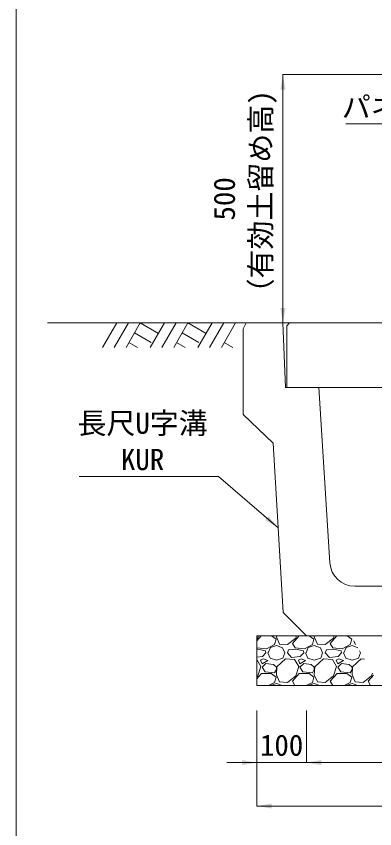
# Model space of a CAD drawing. Units: millimetres at full size, sheet at 1:40. Extents: x 206103 to 244503, y 883348 to 903496.
# Drawn here: x 232503 to 233225, y 890460 to 892096 of the extents above; entities that cross this region are included whole.
import ezdxf
from ezdxf.enums import TextEntityAlignment as Align

# ---------------------------------------------------------------- set-up
doc = ezdxf.new("R2010")
doc.units = ezdxf.units.MM
doc.header["$LTSCALE"] = 40
for name, color, linetype, lineweight in [('0_2', 7, 'Continuous', 20), ('図枠', 5, 'Continuous', 13), ('基礎材', 7, 'Continuous', 15), ('寸法線', 7, 'Continuous', 13), ('引出線', 4, 'Continuous', 13), ('本体', 2, 'Continuous', 13), ('ﾊｯﾁﾝｸﾞ', 7, 'Continuous', 5)]:
    doc.layers.add(name, color=color, linetype=linetype, lineweight=lineweight)
doc.styles.add('ＭＳ ゴシック', font='')
doc.styles.get('ＭＳ ゴシック').set_extended_font_data('MS Gothic')

# ---------------------------------------------------------------- blocks, each defined once
blk = doc.blocks.new('filled_arrow')
at = {"color": 0, "linetype": 'Continuous', "lineweight": -2}
blk.add_solid([(7.5, 1.25), (0, 0), (7.5, -1.25)], dxfattribs=at)

msp = doc.modelspace()

# ---------------------------------------------------------------- linework, layer by layer
at = {"layer": '0_2'}
msp.add_line((232966.21, 891478.33), (232566.21, 891478.33), dxfattribs=at)
at = {"layer": '図枠'}
msp.add_line((232503.21, 903148.33), (232503.21, 883348.33), dxfattribs=at)
at = {"layer": '基礎材'}
for p, q in [((232987.52, 890848.33), (232987.52, 890748.33)), ((232987.52, 890848.33), (233774.84, 890848.33)), ((232987.52, 890748.33), (233775.02, 890748.33))]:
    msp.add_line(p, q, dxfattribs=at)
at = {"layer": '寸法線'}
for p, q in [((233040.21, 891478.33), (233040.21, 891978.33)), ((233550.21, 891978.33), (233040.21, 891978.33)), ((233545.21, 891478.33), (233040.21, 891478.33)), ((232987.52, 890698.33), (232987.52, 890593.39)), ((232987.52, 890698.33), (232987.52, 890505.89)), ((233087.52, 890698.33), (233087.52, 890593.39)), ((233087.52, 890698.33), (233087.52, 890593.39)), ((232927.52, 890593.39), (233147.52, 890593.39)), ((233087.52, 890593.39), (233675.02, 890593.39)), ((233775.02, 890505.89), (232987.52, 890505.89))]:
    msp.add_line(p, q, dxfattribs=at)
at = {"layer": '引出線'}
for points in [[(233595.21, 891775.83), (233475, 891879.29), (233166.75, 891879.29)], [(233030.77, 891065.76), (232910.56, 891169.22), (232629.73, 891169.22)]]:
    msp.add_lwpolyline(points, dxfattribs=at)
at = {"layer": '本体'}
for p, q in [((232960.21, 891466.33), (232966.21, 891478.33)), ((232966.21, 891478.33), (233040.21, 891478.33)), ((233040.21, 891478.33), (233045.21, 891348.33)), ((232960.21, 891466.33), (232960.21, 891294.33)), ((233045.21, 891348.33), (233112.71, 891348.33)), ((233112.71, 891348.33), (233134.78, 890995.21)), ((232960.21, 891294.33), (233020.71, 891236.33)), ((233020.71, 891236.33), (233040.84, 890895.19)), ((233184.68, 890948.33), (233390.73, 890948.33)), ((233087.71, 890848.33), (233040.84, 890895.19)), ((233087.71, 890848.33), (233487.71, 890848.33))]:
    msp.add_line(p, q, dxfattribs=at)
at = {"layer": '本体', "lineweight": 20}
msp.add_lwpolyline([(233047.71, 891348.33), (233047.71, 891472.33), (233053.71, 891478.33), (233521.71, 891478.33), (233527.71, 891472.33), (233527.71, 891348.33)], close=True, dxfattribs=at)
at = {"layer": '本体'}
msp.add_arc((233184.68, 890998.33), 50, 183.57633, 270, dxfattribs=at)
at = {"layer": 'ﾊｯﾁﾝｸﾞ', "lineweight": 9}
for p, q in [((232705.65, 891478.33), (232677, 891428.71)), ((232729.27, 891478.33), (232700.62, 891428.71)), ((232752.89, 891478.33), (232724.24, 891428.71)), ((232752.89, 891478.33), (232789.46, 891457.22)), ((232801.65, 891478.33), (232773, 891428.71)), ((232825.27, 891478.33), (232796.62, 891428.71)), ((232848.89, 891478.33), (232820.24, 891428.71)), ((232848.89, 891478.33), (232885.46, 891457.22)), ((232897.65, 891478.33), (232869, 891428.71)), ((232921.27, 891478.33), (232892.62, 891428.71)), ((232944.89, 891478.33), (232916.24, 891428.71)), ((232741.47, 891458.55), (232774.88, 891439.26)), ((232837.47, 891458.55), (232870.88, 891439.26)), ((232730.05, 891438.76), (232747.46, 891428.71)), ((232826.05, 891438.76), (232843.46, 891428.71)), ((232922.05, 891438.76), (232939.46, 891428.71))]:
    msp.add_line(p, q, dxfattribs=at)
at = {"layer": 'ﾊｯﾁﾝｸﾞ'}
for p, q in [((232987.52, 890838.39), (232996.47, 890848.33)), ((232987.52, 890842.22), (232989.83, 890844)), ((232989.83, 890844), (232991.21, 890848.33)), ((233016.85, 890848.33), (233026.4, 890841.71)), ((233026.4, 890841.71), (233023.36, 890831.05)), ((233027.26, 890848.33), (233027.17, 890846.29)), ((233027.17, 890846.29), (233033.26, 890831.81)), ((233049.26, 890831.05), (233066.03, 890844)), ((233059.17, 890833.33), (233072.67, 890848.33)), ((233066.03, 890844), (233067.41, 890848.33)), ((233093.05, 890848.33), (233102.6, 890841.71)), ((233102.6, 890841.71), (233099.56, 890831.05)), ((233103.46, 890848.33), (233103.37, 890846.29)), ((233103.37, 890846.29), (233109.46, 890831.81)), ((233125.46, 890831.05), (233142.23, 890844)), ((233135.37, 890833.33), (233148.87, 890848.33)), ((233142.23, 890844), (233143.61, 890848.33)), ((233169.25, 890848.33), (233178.8, 890841.71)), ((233178.8, 890841.71), (233175.76, 890831.05)), ((233182.91, 890838.34), (233185.66, 890831.81)), ((232988.3, 890824.19), (232987.52, 890825.52)), ((232989.83, 890821.9), (232987.52, 890821.66)), ((233007.35, 890822.66), (232988.3, 890824.19)), ((233005.07, 890818.09), (232989.83, 890821.9)), ((233023.36, 890831.05), (233007.35, 890822.66)), ((233010.4, 890814.28), (233014.97, 890824.95)), ((233014.97, 890824.95), (233027.17, 890828.76)), ((233027.17, 890828.76), (233039.36, 890824.19)), ((233033.26, 890831.81), (233049.26, 890831.05)), ((233039.36, 890824.19), (233043.93, 890814.28)), ((233066.03, 890821.9), (233051.55, 890820.38)), ((233064.5, 890824.19), (233059.17, 890833.33)), ((233083.55, 890822.66), (233064.5, 890824.19)), ((233081.27, 890818.09), (233066.03, 890821.9)), ((233099.56, 890831.05), (233083.55, 890822.66)), ((233086.6, 890814.28), (233091.17, 890824.95)), ((233091.17, 890824.95), (233103.37, 890828.76)), ((233103.37, 890828.76), (233115.56, 890824.19)), ((233109.46, 890831.81), (233125.46, 890831.05)), ((233115.56, 890824.19), (233120.13, 890814.28)), ((233142.23, 890821.9), (233127.75, 890820.38)), ((233140.7, 890824.19), (233135.37, 890833.33)), ((233159.75, 890822.66), (233140.7, 890824.19)), ((233157.47, 890818.09), (233142.23, 890821.9)), ((233175.76, 890831.05), (233159.75, 890822.66)), ((233162.8, 890814.28), (233167.37, 890824.95)), ((233167.37, 890824.95), (233179.57, 890828.76)), ((233179.57, 890828.76), (233190.89, 890824.51)), ((233185.66, 890831.81), (233186.71, 890831.76)), ((232998.97, 890806.66), (232987.52, 890805.67)), ((233005.83, 890814.28), (232998.97, 890806.66)), ((233005.83, 890814.28), (233005.07, 890818.09)), ((233009.64, 890814.28), (233014.21, 890803.61)), ((233040.12, 890803.61), (233043.93, 890814.28)), ((233049.26, 890814.28), (233051.55, 890820.38)), ((233057.65, 890805.14), (233049.26, 890814.28)), ((233075.17, 890806.66), (233057.65, 890805.14)), ((233082.03, 890814.28), (233075.17, 890806.66)), ((233082.03, 890814.28), (233081.27, 890818.09)), ((233085.84, 890814.28), (233090.41, 890803.61)), ((233116.32, 890803.61), (233120.13, 890814.28)), ((233125.46, 890814.28), (233127.75, 890820.38)), ((233133.85, 890805.14), (233125.46, 890814.28)), ((233151.37, 890806.66), (233133.85, 890805.14)), ((233158.23, 890814.28), (233151.37, 890806.66)), ((233158.23, 890814.28), (233157.47, 890818.09)), ((233162.04, 890814.28), (233166.61, 890803.61)), ((233192.52, 890803.61), (233196.33, 890814.28)), ((233194.45, 890818.35), (233196.33, 890814.28)), ((232987.54, 890800.57), (232987.52, 890800.57)), ((232995.92, 890786.85), (232987.54, 890800.57)), ((233000.5, 890802.09), (232995.16, 890799.8)), ((232995.16, 890799.8), (232998.21, 890792.18)), ((232998.21, 890792.18), (233009.64, 890799.04)), ((233005.83, 890792.95), (232998.21, 890785.33)), ((233009.64, 890799.04), (233000.5, 890802.09)), ((233021.07, 890790.66), (233005.83, 890792.95)), ((233014.21, 890803.61), (233027.17, 890799.8)), ((233027.17, 890785.33), (233021.07, 890790.66)), ((233027.17, 890799.8), (233040.12, 890803.61)), ((233045.45, 890802.09), (233027.93, 890786.09)), ((233063.74, 890800.57), (233045.45, 890802.09)), ((233072.12, 890786.85), (233063.74, 890800.57)), ((233076.7, 890802.09), (233071.36, 890799.8)), ((233071.36, 890799.8), (233074.41, 890792.18)), ((233074.41, 890792.18), (233085.84, 890799.04)), ((233082.03, 890792.95), (233074.41, 890785.33)), ((233085.84, 890799.04), (233076.7, 890802.09)), ((233097.27, 890790.66), (233082.03, 890792.95)), ((233090.41, 890803.61), (233103.37, 890799.8)), ((233103.37, 890785.33), (233097.27, 890790.66)), ((233103.37, 890799.8), (233116.32, 890803.61)), ((233121.65, 890802.09), (233104.13, 890786.09)), ((233139.94, 890800.57), (233121.65, 890802.09)), ((233148.32, 890786.85), (233139.94, 890800.57)), ((233152.9, 890802.09), (233147.56, 890799.8)), ((233147.56, 890799.8), (233150.61, 890792.18)), ((233150.61, 890792.18), (233162.04, 890799.04)), ((233158.23, 890792.95), (233150.61, 890785.33)), ((233162.04, 890799.04), (233152.9, 890802.09)), ((233173.47, 890790.66), (233158.23, 890792.95)), ((233166.61, 890803.61), (233179.57, 890799.8)), ((233179.57, 890785.33), (233173.47, 890790.66)), ((233179.57, 890799.8), (233192.52, 890803.61)), ((233197.85, 890802.09), (233180.33, 890786.09)), ((233204.14, 890801.57), (233197.85, 890802.09)), ((232989.83, 890767.8), (232995.92, 890786.85)), ((232998.21, 890785.33), (233004.31, 890776.18)), ((233004.31, 890776.18), (233023.36, 890773.9)), ((233023.36, 890773.9), (233027.17, 890780.75)), ((233027.93, 890786.09), (233027.17, 890770.09)), ((233027.17, 890780.75), (233027.17, 890785.33)), ((233066.03, 890767.8), (233072.12, 890786.85)), ((233074.41, 890785.33), (233080.51, 890776.18)), ((233080.51, 890776.18), (233099.56, 890773.9)), ((233099.56, 890773.9), (233103.37, 890780.75)), ((233104.13, 890786.09), (233103.37, 890770.09)), ((233103.37, 890780.75), (233103.37, 890785.33)), ((233142.23, 890767.8), (233148.32, 890786.85)), ((233150.61, 890785.33), (233156.71, 890776.18)), ((233156.71, 890776.18), (233175.76, 890773.9)), ((233175.76, 890773.9), (233179.57, 890780.75)), ((233180.33, 890786.09), (233179.57, 890770.09)), ((233179.57, 890780.75), (233179.57, 890785.33)), ((233218.43, 890767.8), (233220.28, 890773.61)), ((232987.52, 890762.19), (232996.69, 890772.37)), ((232987.52, 890766.02), (232989.83, 890767.8)), ((232996.69, 890772.37), (233016.5, 890772.37)), ((233016.5, 890772.37), (233026.4, 890765.51)), ((233026.4, 890765.51), (233023.36, 890754.85)), ((233027.17, 890770.09), (233033.26, 890755.61)), ((233049.26, 890754.85), (233066.03, 890767.8)), ((233059.17, 890757.13), (233072.89, 890772.37)), ((233064.3, 890748.33), (233059.17, 890757.13)), ((233072.89, 890772.37), (233092.7, 890772.37)), ((233092.7, 890772.37), (233102.6, 890765.51)), ((233102.6, 890765.51), (233099.56, 890754.85)), ((233103.37, 890770.09), (233109.46, 890755.61)), ((233125.46, 890754.85), (233142.23, 890767.8)), ((233135.37, 890757.13), (233149.09, 890772.37)), ((233140.5, 890748.33), (233135.37, 890757.13)), ((233149.09, 890772.37), (233168.9, 890772.37)), ((233168.9, 890772.37), (233178.8, 890765.51)), ((233178.8, 890765.51), (233175.76, 890754.85)), ((233179.57, 890770.09), (233185.66, 890755.61)), ((233201.66, 890754.85), (233218.43, 890767.8)), ((233211.57, 890757.13), (233222.67, 890769.47)), ((233216.7, 890748.33), (233211.57, 890757.13)), ((232988.1, 890748.33), (232987.52, 890749.32)), ((233023.36, 890754.85), (233010.92, 890748.33)), ((233014.79, 890748.33), (233014.97, 890748.75)), ((233014.97, 890748.75), (233027.17, 890752.56)), ((233027.17, 890752.56), (233038.44, 890748.33)), ((233033.26, 890755.61), (233049.26, 890754.85)), ((233099.56, 890754.85), (233087.12, 890748.33)), ((233090.99, 890748.33), (233091.17, 890748.75)), ((233091.17, 890748.75), (233103.37, 890752.56)), ((233103.37, 890752.56), (233114.64, 890748.33)), ((233109.46, 890755.61), (233125.46, 890754.85)), ((233175.76, 890754.85), (233163.32, 890748.33)), ((233167.19, 890748.33), (233167.37, 890748.75)), ((233167.37, 890748.75), (233179.57, 890752.56)), ((233179.57, 890752.56), (233190.84, 890748.33)), ((233185.66, 890755.61), (233201.66, 890754.85))]:
    msp.add_line(p, q, dxfattribs=at)

# ---------------------------------------------------------------- block references
at = {"layer": '寸法線', "xscale": 4, "yscale": 4}
for p, rotation in [((233040.21, 891978.33), 270), ((233040.21, 891478.33), 90), ((232987.52, 890593.39), 180)]:
    msp.add_blockref('filled_arrow', p, dxfattribs=dict(at, rotation=rotation))
for p in [(233087.52, 890593.39), (233087.52, 890593.39), (232987.52, 890505.89)]:
    msp.add_blockref('filled_arrow', p, dxfattribs=at)
at = {"layer": '引出線', "xscale": 4, "yscale": 4, "rotation": 139.3}
msp.add_blockref('filled_arrow', (233030.77, 891065.76), dxfattribs=at)

# ---------------------------------------------------------------- texts
at = {"layer": '寸法線', "style": 'ＭＳ ゴシック'}
for s, p in [('（有効土留め高)', (233029.41, 891509.8)), ('500', (232956.28, 891684.62))]:
    msp.add_text(s, height=42.72, rotation=90, dxfattribs=at).set_placement(p, align=Align.BOTTOM_LEFT)
msp.add_text('100', height=42.72, dxfattribs=at).set_placement((233037.52, 890628.39), align=Align.MIDDLE_CENTER)
at = {"layer": '引出線', "style": 'ＭＳ ゴシック'}
msp.add_text('パネックス', height=42.72, dxfattribs=at).set_placement((233450, 891934.43), align=Align.TOP_RIGHT)
for s, p in [('長尺U字溝', (232626.53, 891242.46)), ('KUR', (232713.94, 891169.33))]:
    msp.add_text(s, height=42.72, dxfattribs=at).set_placement(p, align=Align.BOTTOM_LEFT)

doc.saveas('drawing.dxf')
